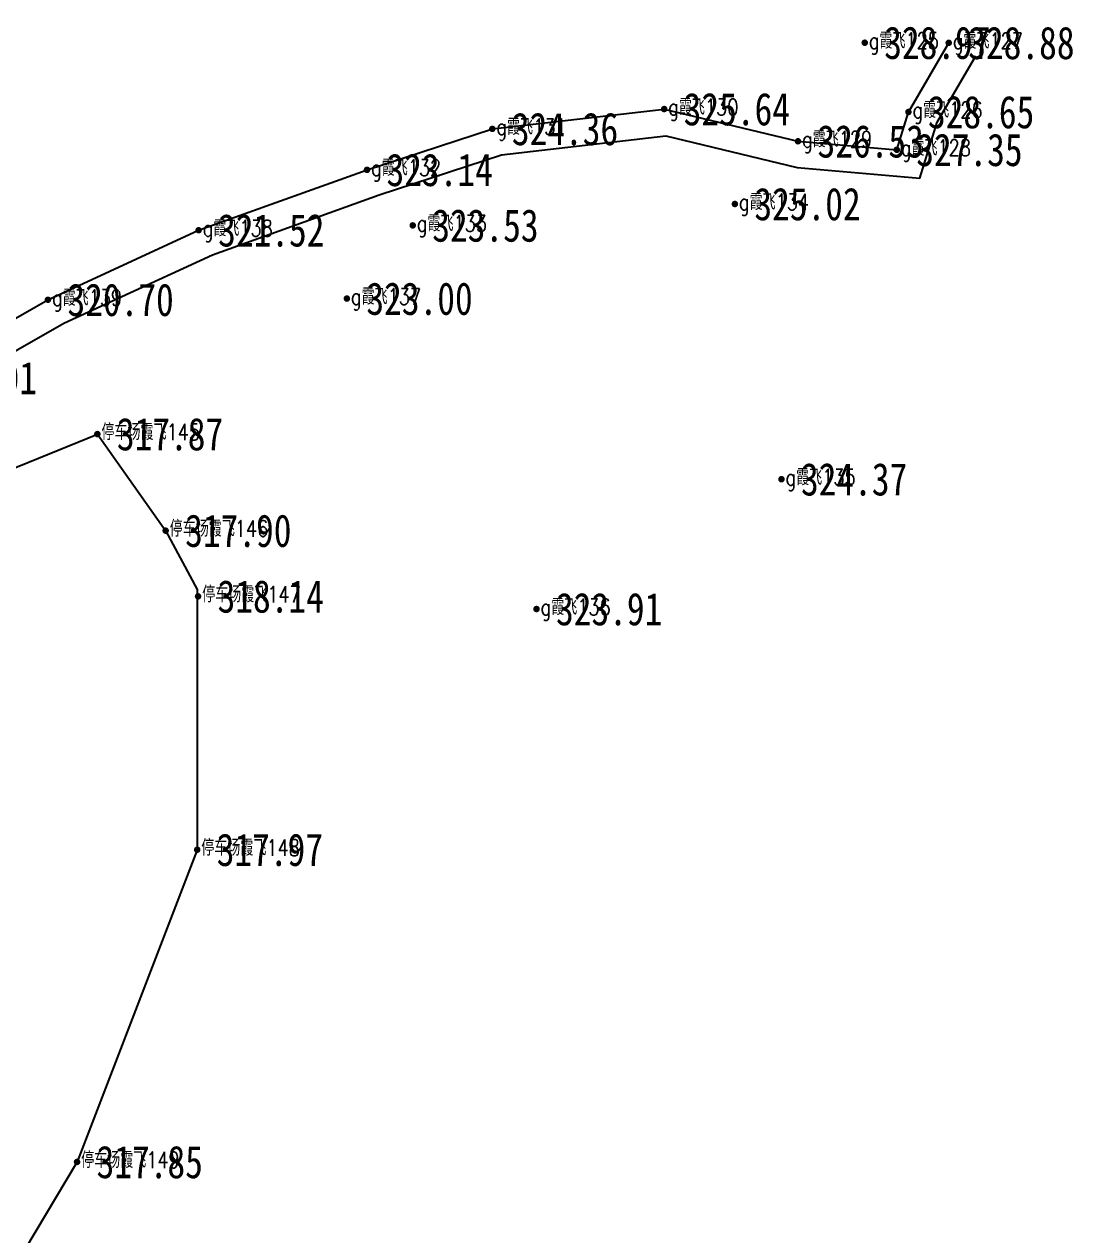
# Model space of a CAD drawing. Extents: x 380662 to 384336, y 3073712 to 3075492.
# Drawn here: x 382088.59 to 382120.8, y 3075301.85 to 3075339.05 of the extents above; entities that cross this region are included whole.
import ezdxf
from ezdxf.enums import TextEntityAlignment as Align

# ---------------------------------------------------------------- set-up
doc = ezdxf.new("R2010")
doc.units = 0
doc.header["$LTSCALE"] = 0.5
doc.header["$PDSIZE"] = 0.2
doc.layers.get('0').update_dxf_attribs({"linetype": 'CONTINUOUS'})
for name, color, linetype in [('DMTZ', 3, 'CONTINUOUS'), ('GCD', 1, 'CONTINUOUS'), ('ZDH', 1, 'CONTINUOUS')]:
    doc.layers.add(name, color=color, linetype=linetype)
doc.styles.add('HZ', font='rs.shx', dxfattribs={"width": 0.8, "bigfont": 'hztxt.shx'})
doc.styles.add('正等线体', font='simhei.ttf')
doc.linetypes.add('10421', pattern='A,2,[150,AAA.SHX,S=0.5,R=0,X=0,Y=0.5],1e-11', length=2)

# ---------------------------------------------------------------- blocks, each defined once
blk = doc.blocks.new('GC200')
at = {"linetype": 'Continuous', "const_width": 0.2, "flags": 128}
blk.add_lwpolyline([(-0.1, 0, 1), (0.1, 0, 1)], format="xyb", close=True, dxfattribs=at)

msp = doc.modelspace()

# ---------------------------------------------------------------- linework, layer by layer
at = {"color": 8, "linetype": 'Continuous', "flags": 128}
for points, elevation in [([(382075.178, 3075323.829), (382076.222, 3075324.66), (382080.266, 3075325.598), (382085.117, 3075328.177), (382089.318, 3075330.579), (382093.946, 3075332.715), (382099.12, 3075334.572), (382102.97, 3075335.83), (382108.249, 3075336.439), (382112.36, 3075335.449), (382115.394, 3075335.187), (382115.753, 3075336.348), (382116.991, 3075338.474)], 326.336), ([(382076.039, 3075323.385), (382076.702, 3075323.912), (382080.669, 3075324.832), (382085.628, 3075327.469), (382089.808, 3075329.859), (382094.37, 3075331.964), (382099.498, 3075333.805), (382103.256, 3075335.033), (382108.304, 3075335.615), (382112.332, 3075334.645), (382116.101, 3075334.32), (382116.631, 3075336.034), (382117.821, 3075338.077)], 316.782), ([(382078.687, 3075321.109), (382079.524, 3075321.849), (382090.836, 3075326.452), (382092.934, 3075323.484), (382093.903, 3075321.679), (382093.903, 3075313.679), (382090.212, 3075304.085), (382087.004, 3075298.714)], 318.599)]:
    msp.add_lwpolyline(points, dxfattribs=dict(at, elevation=elevation))
at = {"layer": 'DMTZ', "color": 8, "linetype": '10421', "flags": 128}
for points, elevation in [([(382116.991, 3075338.474, 0.00000233, 0.00000233, 0), (382114.41, 3075338.478, 0.00000233, 0.00000233, 0), (382111.295, 3075339.67, 0.00000233, 0.00000233, 0), (382107.602, 3075340.296, 0.00000233, 0.00000233, 0), (382103.739, 3075340.336, 0.00000233, 0.00000233, 0), (382098.882, 3075341.038, 0.00000233, 0.00000233, 0), (382092.832, 3075342.026, 0.00000233, 0.00000233, 0), (382088.824, 3075342.38, 0.00000233, 0.00000233, 0), (382084.558, 3075343.068, 0.00000233, 0.00000233, 0)], 326.336), ([(382104.327, 3075321.025, 0.00000232, 0.00000232, 0), (382098.551, 3075330.615, 0.00000232, 0.00000232, 0), (382100.475, 3075332.864, 0.00000232, 0.00000232, 0)], 323.91)]:
    msp.add_lwpolyline(points, format="xyseb", dxfattribs=dict(at, elevation=elevation))
at = {"layer": 'ZDH', "color": 8, "linetype": 'Continuous'}
for p in [(382114.41, 3075338.478, 328.967), (382116.991, 3075338.474, 328.876), (382108.249, 3075336.439, 325.638), (382115.753, 3075336.348, 328.647), (382102.97, 3075335.83, 324.356), (382112.36, 3075335.449, 326.533), (382115.394, 3075335.187, 327.345), (382099.12, 3075334.572, 323.135), (382110.421, 3075333.522, 325.018), (382093.946, 3075332.715, 321.524), (382100.525, 3075332.864, 323.527), (382089.318, 3075330.579, 320.7), (382098.501, 3075330.615, 322.995), (382090.836, 3075326.452, 317.868), (382111.852, 3075325.064, 324.373), (382092.934, 3075323.484, 317.903), (382093.93, 3075321.465, 318.142), (382104.327, 3075321.075, 323.91), (382093.903, 3075313.679, 317.974), (382090.212, 3075304.085, 317.845)]:
    msp.add_point(p, dxfattribs=at)

# ---------------------------------------------------------------- block references
at = {"layer": 'GCD', "color": 8, "linetype": 'Continuous'}
ref = msp.add_blockref('GC200', (382114.41, 3075338.478, 328.967), dxfattribs=dict(at, xscale=0.5, yscale=0.5, zscale=0.5))
ref.add_attrib('height', '328.97', dxfattribs={"linetype": 'Continuous', "height": 1, "style": '正等线体', "width": 0.8}).set_placement((382115.01, 3075338.478, 328.967), align=Align.MIDDLE_LEFT)
ref = msp.add_blockref('GC200', (382116.991, 3075338.474, 328.876), dxfattribs=dict(at, xscale=0.5, yscale=0.5, zscale=0.5))
ref.add_attrib('height', '328.88', dxfattribs={"linetype": 'Continuous', "height": 1, "style": '正等线体', "width": 0.8}).set_placement((382117.591, 3075338.474, 328.876), align=Align.MIDDLE_LEFT)
ref = msp.add_blockref('GC200', (382108.249, 3075336.439, 325.638), dxfattribs=dict(at, xscale=0.5, yscale=0.5, zscale=0.5))
ref.add_attrib('height', '325.64', dxfattribs={"linetype": 'Continuous', "height": 1, "style": '正等线体', "width": 0.8}).set_placement((382108.849, 3075336.439, 325.638), align=Align.MIDDLE_LEFT)
ref = msp.add_blockref('GC200', (382115.753, 3075336.348, 328.647), dxfattribs=dict(at, xscale=0.5, yscale=0.5, zscale=0.5))
ref.add_attrib('height', '328.65', dxfattribs={"linetype": 'Continuous', "height": 1, "style": '正等线体', "width": 0.8}).set_placement((382116.353, 3075336.348, 328.647), align=Align.MIDDLE_LEFT)
ref = msp.add_blockref('GC200', (382102.97, 3075335.83, 324.356), dxfattribs=dict(at, xscale=0.5, yscale=0.5, zscale=0.5))
ref.add_attrib('height', '324.36', dxfattribs={"linetype": 'Continuous', "height": 1, "style": '正等线体', "width": 0.8}).set_placement((382103.57, 3075335.83, 324.356), align=Align.MIDDLE_LEFT)
ref = msp.add_blockref('GC200', (382112.36, 3075335.449, 326.533), dxfattribs=dict(at, xscale=0.5, yscale=0.5, zscale=0.5))
ref.add_attrib('height', '326.53', dxfattribs={"linetype": 'Continuous', "height": 1, "style": '正等线体', "width": 0.8}).set_placement((382112.96, 3075335.449, 326.533), align=Align.MIDDLE_LEFT)
ref = msp.add_blockref('GC200', (382115.394, 3075335.187, 327.345), dxfattribs=dict(at, xscale=0.5, yscale=0.5, zscale=0.5))
ref.add_attrib('height', '327.35', dxfattribs={"linetype": 'Continuous', "height": 1, "style": '正等线体', "width": 0.8}).set_placement((382115.994, 3075335.187, 327.345), align=Align.MIDDLE_LEFT)
ref = msp.add_blockref('GC200', (382099.12, 3075334.572, 323.135), dxfattribs=dict(at, xscale=0.5, yscale=0.5, zscale=0.5))
ref.add_attrib('height', '323.14', dxfattribs={"linetype": 'Continuous', "height": 1, "style": '正等线体', "width": 0.8}).set_placement((382099.72, 3075334.572, 323.135), align=Align.MIDDLE_LEFT)
ref = msp.add_blockref('GC200', (382110.421, 3075333.522, 325.018), dxfattribs=dict(at, xscale=0.5, yscale=0.5, zscale=0.5))
ref.add_attrib('height', '325.02', dxfattribs={"linetype": 'Continuous', "height": 1, "style": '正等线体', "width": 0.8}).set_placement((382111.021, 3075333.522, 325.018), align=Align.MIDDLE_LEFT)
ref = msp.add_blockref('GC200', (382100.525, 3075332.864, 323.527), dxfattribs=dict(at, xscale=0.5, yscale=0.5, zscale=0.5))
ref.add_attrib('height', '323.53', dxfattribs={"linetype": 'Continuous', "height": 1, "style": '正等线体', "width": 0.8}).set_placement((382101.125, 3075332.864, 323.527), align=Align.MIDDLE_LEFT)
ref = msp.add_blockref('GC200', (382093.946, 3075332.715, 321.524), dxfattribs=dict(at, xscale=0.5, yscale=0.5, zscale=0.5))
ref.add_attrib('height', '321.52', dxfattribs={"linetype": 'Continuous', "height": 1, "style": '正等线体', "width": 0.8}).set_placement((382094.546, 3075332.715, 321.524), align=Align.MIDDLE_LEFT)
ref = msp.add_blockref('GC200', (382089.318, 3075330.579, 320.7), dxfattribs=dict(at, xscale=0.5, yscale=0.5, zscale=0.5))
ref.add_attrib('height', '320.70', dxfattribs={"linetype": 'Continuous', "height": 1, "style": '正等线体', "width": 0.8}).set_placement((382089.918, 3075330.579, 320.7), align=Align.MIDDLE_LEFT)
ref = msp.add_blockref('GC200', (382098.501, 3075330.615, 322.995), dxfattribs=dict(at, xscale=0.5, yscale=0.5, zscale=0.5))
ref.add_attrib('height', '323.00', dxfattribs={"linetype": 'Continuous', "height": 1, "style": '正等线体', "width": 0.8}).set_placement((382099.101, 3075330.615, 322.995), align=Align.MIDDLE_LEFT)
ref = msp.add_blockref('GC200', (382085.117, 3075328.177, 319.013), dxfattribs=dict(at, xscale=0.5, yscale=0.5, zscale=0.5))
ref.add_attrib('height', '319.01', dxfattribs={"linetype": 'Continuous', "height": 1, "style": '正等线体', "width": 0.8}).set_placement((382085.717, 3075328.177, 319.013), align=Align.MIDDLE_LEFT)
ref = msp.add_blockref('GC200', (382090.836, 3075326.452, 317.868), dxfattribs=dict(at, xscale=0.5, yscale=0.5, zscale=0.5))
ref.add_attrib('height', '317.87', dxfattribs={"linetype": 'Continuous', "height": 1, "style": '正等线体', "width": 0.8}).set_placement((382091.436, 3075326.452, 317.868), align=Align.MIDDLE_LEFT)
ref = msp.add_blockref('GC200', (382111.852, 3075325.064, 324.373), dxfattribs=dict(at, xscale=0.5, yscale=0.5, zscale=0.5))
ref.add_attrib('height', '324.37', dxfattribs={"linetype": 'Continuous', "height": 1, "style": '正等线体', "width": 0.8}).set_placement((382112.452, 3075325.064, 324.373), align=Align.MIDDLE_LEFT)
ref = msp.add_blockref('GC200', (382092.934, 3075323.484, 317.903), dxfattribs=dict(at, xscale=0.5, yscale=0.5, zscale=0.5))
ref.add_attrib('height', '317.90', dxfattribs={"linetype": 'Continuous', "height": 1, "style": '正等线体', "width": 0.8}).set_placement((382093.534, 3075323.484, 317.903), align=Align.MIDDLE_LEFT)
ref = msp.add_blockref('GC200', (382093.93, 3075321.465, 318.142), dxfattribs=dict(at, xscale=0.5, yscale=0.5, zscale=0.5))
ref.add_attrib('height', '318.14', dxfattribs={"linetype": 'Continuous', "height": 1, "style": '正等线体', "width": 0.8}).set_placement((382094.53, 3075321.465, 318.142), align=Align.MIDDLE_LEFT)
ref = msp.add_blockref('GC200', (382104.327, 3075321.075, 323.91), dxfattribs=dict(at, xscale=0.5, yscale=0.5, zscale=0.5))
ref.add_attrib('height', '323.91', dxfattribs={"linetype": 'Continuous', "height": 1, "style": '正等线体', "width": 0.8}).set_placement((382104.927, 3075321.075, 323.91), align=Align.MIDDLE_LEFT)
ref = msp.add_blockref('GC200', (382093.903, 3075313.679, 317.974), dxfattribs=dict(at, xscale=0.5, yscale=0.5, zscale=0.5))
ref.add_attrib('height', '317.97', dxfattribs={"linetype": 'Continuous', "height": 1, "style": '正等线体', "width": 0.8}).set_placement((382094.503, 3075313.679, 317.974), align=Align.MIDDLE_LEFT)
ref = msp.add_blockref('GC200', (382090.212, 3075304.085, 317.845), dxfattribs=dict(at, xscale=0.5, yscale=0.5, zscale=0.5))
ref.add_attrib('height', '317.85', dxfattribs={"linetype": 'Continuous', "height": 1, "style": '正等线体', "width": 0.8}).set_placement((382090.812, 3075304.085, 317.845), align=Align.MIDDLE_LEFT)

# ---------------------------------------------------------------- texts
at = {"layer": 'ZDH', "color": 8, "linetype": 'Continuous', "style": 'HZ', "width": 0.8}
for s, p in [('g霞飞125', (382114.535, 3075338.291, 328.967)), ('g霞飞127', (382117.116, 3075338.286, 328.876)), ('g霞飞130', (382108.374, 3075336.251, 325.638)), ('g霞飞126', (382115.878, 3075336.161, 328.647)), ('g霞飞131', (382103.095, 3075335.643, 324.356)), ('g霞飞129', (382112.485, 3075335.262, 326.533)), ('g霞飞128', (382115.519, 3075334.999, 327.345)), ('g霞飞132', (382099.245, 3075334.385, 323.135)), ('g霞飞134', (382110.546, 3075333.334, 325.018)), ('g霞飞138', (382094.071, 3075332.527, 321.524)), ('g霞飞133', (382100.65, 3075332.677, 323.527)), ('g霞飞139', (382089.443, 3075330.391, 320.7)), ('g霞飞137', (382098.626, 3075330.428, 322.995)), ('停车场霞飞145', (382090.961, 3075326.265, 317.868)), ('g霞飞135', (382111.977, 3075324.876, 324.373)), ('停车场霞飞146', (382093.059, 3075323.297, 317.903)), ('停车场霞飞147', (382094.055, 3075321.277, 318.142)), ('g霞飞136', (382104.452, 3075320.888, 323.91)), ('停车场霞飞148', (382094.028, 3075313.492, 317.974)), ('停车场霞飞149', (382090.337, 3075303.897, 317.845))]:
    msp.add_text(s, height=0.5, dxfattribs=at).set_placement(p)

doc.saveas('drawing.dxf')
